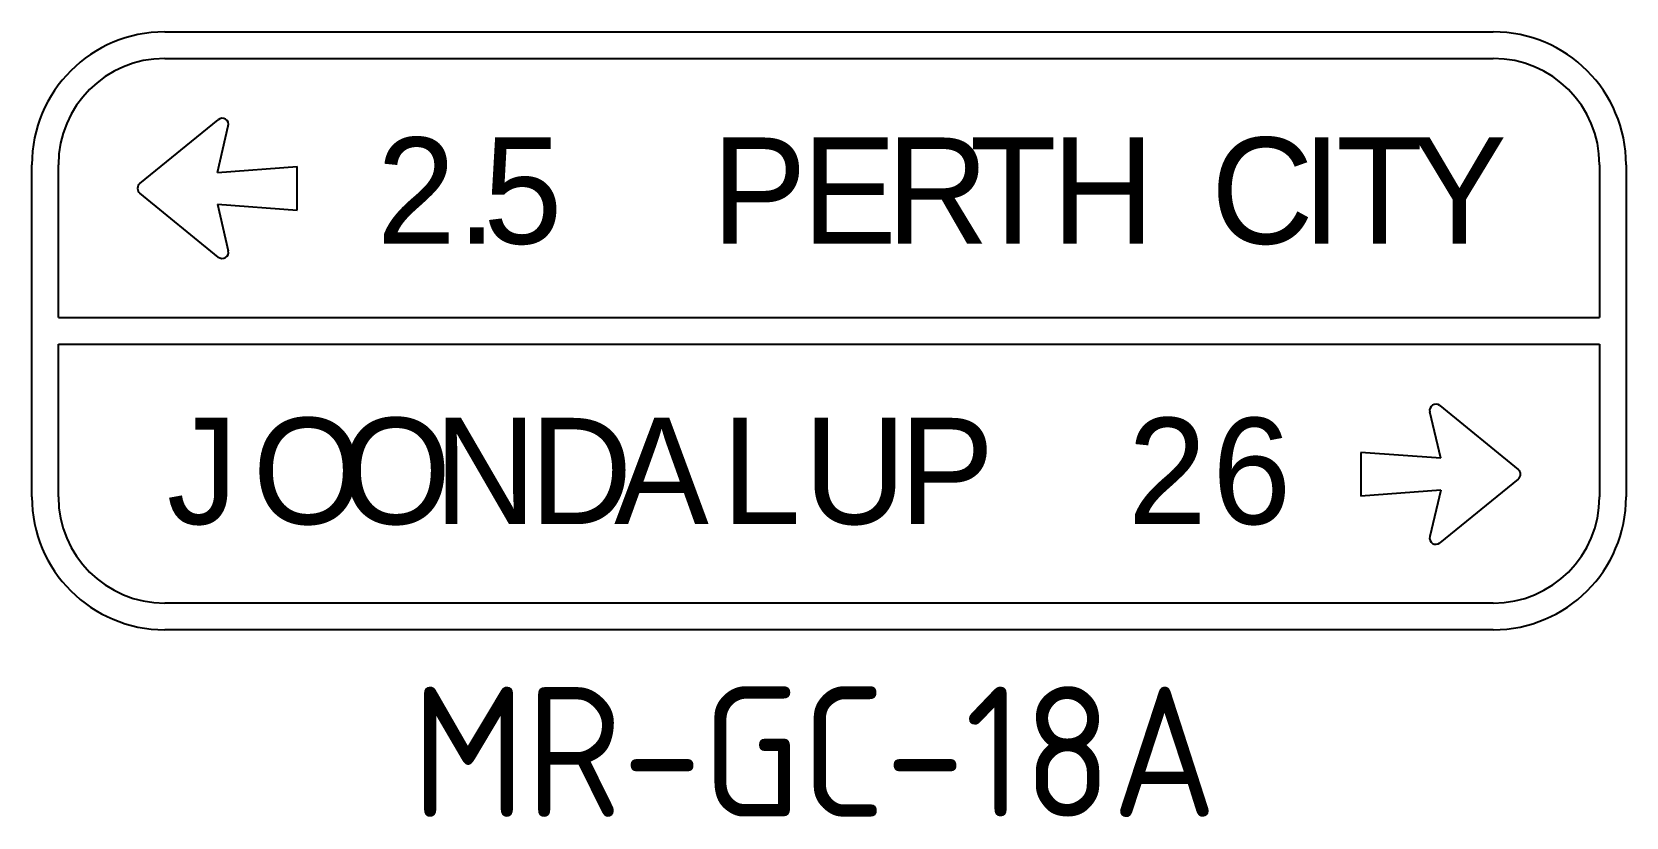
# Model space of a CAD drawing. Extents: x 47.2 to 77.8, y 0.1 to 15.2.
import ezdxf
from ezdxf.enums import TextEntityAlignment as Align

# ---------------------------------------------------------------- set-up
doc = ezdxf.new("R2010")
doc.units = 0
doc.layers.add('L18', color=4, linetype='CONTINUOUS')
doc.layers.add('T25', color=1, linetype='CONTINUOUS')
doc.styles.add('DSERIES', font='Dseries.shx')
doc.styles.add('ISO', font='iso.shx')

msp = doc.modelspace()

# ---------------------------------------------------------------- linework, layer by layer
at = {"layer": 'L18'}
for p, q in [((49.747, 15.167), (75.247, 15.167)), ((49.747, 14.657), (75.247, 14.657)), ((49.271, 12.257), (50.775, 13.481)), ((50.757, 12.47), (50.967, 13.361)), ((47.197, 6.242), (47.197, 12.617)), ((47.707, 9.684), (47.707, 12.617)), ((50.757, 12.47), (52.288, 12.583)), ((52.288, 11.744), (52.288, 12.583)), ((77.287, 12.617), (77.287, 9.684)), ((77.797, 12.617), (77.797, 6.242)), ((50.775, 10.846), (49.271, 12.071)), ((50.757, 11.857), (52.288, 11.744)), ((50.757, 11.857), (50.967, 10.966)), ((47.707, 9.684), (77.287, 9.684)), ((47.707, 9.174), (77.287, 9.174)), ((47.707, 6.242), (47.707, 9.174)), ((77.287, 9.174), (77.287, 6.242)), ((74.221, 7.993), (75.725, 6.769)), ((74.239, 6.982), (74.029, 7.873)), ((72.708, 7.095), (72.708, 6.256)), ((74.239, 6.982), (72.708, 7.095)), ((75.725, 6.583), (74.221, 5.358)), ((74.239, 6.37), (72.708, 6.256)), ((74.239, 6.37), (74.029, 5.479)), ((75.247, 4.202), (49.747, 4.202)), ((75.247, 3.692), (49.747, 3.692))]:
    msp.add_line(p, q, dxfattribs=at)
for centre, radius, start, end in [((49.747, 12.617), 2.55, 90, 180), ((75.247, 12.617), 2.55, 0, 90), ((49.747, 12.617), 2.04, 90, 180), ((75.247, 12.617), 2.04, 0, 90), ((50.851, 13.388), 0.12, 346.751, 129.1511), ((49.346, 12.164), 0.12, 129.1511, 230.8489), ((50.851, 10.939), 0.12, 230.8489, 13.249), ((74.145, 7.9), 0.12, 50.8489, 193.249), ((75.65, 6.676), 0.12, 309.1511, 50.8489), ((49.747, 6.242), 2.55, 180, 270), ((49.747, 6.242), 2.04, 180, 270), ((75.247, 6.242), 2.04, 270, 0), ((75.247, 6.242), 2.55, 270, 0), ((74.145, 5.451), 0.12, 166.751, 309.1511)]:
    msp.add_arc(centre, radius, start, end, dxfattribs=at)

# ---------------------------------------------------------------- texts
at = {"layer": 'L18', "style": 'DSERIES'}
for s, p in [('2', (53.817, 11.1)), ('C', (69.829, 11.1)), ('5', (55.862, 11.1)), ('P', (60.248, 11.1)), ('E', (61.977, 11.1)), ('R', (63.598, 11.1)), ('T', (65.197, 11.1)), ('H', (66.774, 11.1)), ('I', (71.573, 11.1)), ('T', (72.232, 11.1)), ('Y', (73.687, 11.1)), ('.', (55.357, 11.1)), ('J', (49.787, 5.719)), ('O', (51.435, 5.719)), ('O', (53.124, 5.719)), ('N', (54.914, 5.719)), ('D', (56.752, 5.719)), ('A', (58.372, 5.719)), ('L', (60.44, 5.719)), ('U', (62.011, 5.719)), ('P', (63.849, 5.719)), ('2', (68.232, 5.719)), ('6', (69.852, 5.719))]:
    msp.add_text(s, height=2.04, dxfattribs=at).set_placement(p)
at = {"layer": 'T25', "style": 'ISO'}
msp.add_text('MR-GC-18A', height=2.5, dxfattribs=at).set_placement((62.214, 0.1), align=Align.CENTER)

doc.saveas('drawing.dxf')
